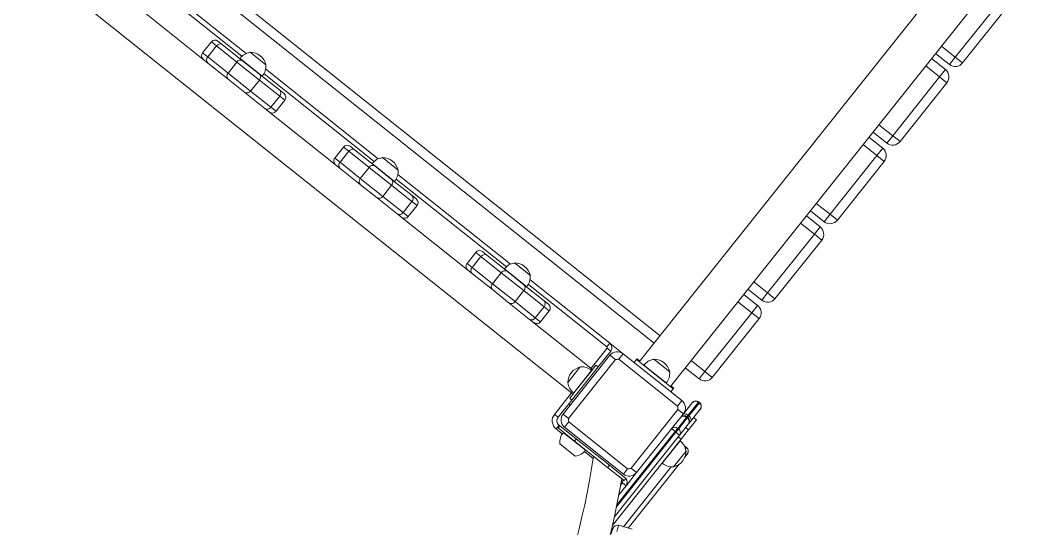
# Model space of a CAD drawing. Header units: millimetres. Extents: x -229914 to 856942, y -268655 to 87212.
# Drawn here: x -136329 to -135259, y 18181 to 18723 of the extents above; entities that cross this region are included whole.
import ezdxf

# ---------------------------------------------------------------- set-up
doc = ezdxf.new("R2010")
doc.units = ezdxf.units.MM

# ---------------------------------------------------------------- blocks, each defined once
blk = doc.blocks.new('Т912NEW')
at = {"color": 7, "linetype": 'Continuous', "lineweight": 15}
for p, q in [((4781.9, -1000.8), (4781.9, 530.2)), ((4739.6, 518.2), (4739.6, -1000.8)), ((4800.7, -537.3), (4800.7, -457.3)), ((4810.7, -457.3), (4810.7, -537.3)), ((4810.7, -537.3), (4800.7, -537.3)), ((4800.7, -547.3), (4800.7, -537.3)), ((4800.7, -547.3), (4781.9, -547.3)), ((4781.9, -554.3), (4800.7, -554.3)), ((4800.7, -564.3), (4800.7, -554.3)), ((4800.7, -564.3), (4810.7, -564.3)), ((4800.7, -644.3), (4800.7, -564.3)), ((4810.7, -564.3), (4810.7, -644.3)), ((4810.7, -644.3), (4800.7, -644.3)), ((4800.7, -654.3), (4800.7, -644.3)), ((4800.7, -654.3), (4781.9, -654.3)), ((4781.9, -661.3), (4800.7, -661.3)), ((4800.7, -671.3), (4800.7, -661.3)), ((4800.7, -671.3), (4810.7, -671.3)), ((4800.7, -751.3), (4800.7, -671.3)), ((4810.7, -671.3), (4810.7, -751.3)), ((4810.7, -751.3), (4800.7, -751.3)), ((4800.7, -761.3), (4800.7, -751.3)), ((4800.7, -761.3), (4781.9, -761.3)), ((4781.9, -768.3), (4800.7, -768.3)), ((4800.7, -778.3), (4800.7, -768.3)), ((4800.7, -778.3), (4810.7, -778.3)), ((4800.7, -858.3), (4800.7, -778.3)), ((4810.7, -778.3), (4810.7, -858.3)), ((4810.7, -858.3), (4800.7, -858.3)), ((4800.7, -868.3), (4800.7, -858.3)), ((4800.7, -868.3), (4781.9, -868.3)), ((4781.9, -875.3), (4800.7, -875.3)), ((4800.7, -885.3), (4800.7, -875.3)), ((4800.7, -885.3), (4810.7, -885.3)), ((4800.7, -965.3), (4800.7, -885.3)), ((4810.7, -885.3), (4810.7, -965.3)), ((4810.7, -965.3), (4800.7, -965.3)), ((4800.7, -975.3), (4800.7, -965.3)), ((4739.6, -975.3), (3881.9, -975.3)), ((4800.7, -975.3), (4781.9, -975.3)), ((4750, -988.8), (4750, -989.1)), ((4771.5, -988.8), (4750, -988.8)), ((4771.5, -989.1), (4771.5, -988.8)), ((4816.7, -994.7), (4815.7, -994.7)), ((4815.7, -995), (4815.7, -1012.8)), ((4816.7, -995), (4815.7, -995)), ((4816.7, -1012.8), (4816.7, -995)), ((4054.1, -1004.8), (4207.4, -1004.8)), ((4210, -1001.1), (4210, -1001.3)), ((4210, -1001.1), (4231.5, -1001.1)), ((4231.5, -1001.3), (4231.5, -1001.1)), ((4234.1, -1004.8), (4387.4, -1004.8)), ((4390, -1001.1), (4390, -1001.3)), ((4390, -1001.1), (4411.5, -1001.1)), ((4411.5, -1001.3), (4411.5, -1001.1)), ((4414.1, -1004.8), (4567.4, -1004.8)), ((4570, -1001.1), (4570, -1001.3)), ((4570, -1001.1), (4591.5, -1001.1)), ((4591.5, -1001.3), (4591.5, -1001.1)), ((4594.1, -1004.8), (4702.7, -1004.8)), ((4702.7, -1004.8), (4702.7, -1009.8)), ((4720.7, -1004.8), (4702.7, -1004.8)), ((4720.7, -1004.8), (4720.7, -1012.2)), ((4720.7, -1004.8), (4800.7, -1004.8)), ((4735.7, -1000.8), (4735.7, -999.8)), ((4735.7, -999.8), (4739.6, -999.8)), ((4735.7, -1004.8), (4735.7, -1000.8)), ((4735.7, -1000.8), (4785.7, -1000.8)), ((4745.6, -1000.6), (4745.6, -1000.8)), ((4775.9, -1000.6), (4745.6, -1000.6)), ((4775.9, -1000.8), (4775.9, -1000.6)), ((4781.9, -999.8), (4785.7, -999.8)), ((4785.7, -999.8), (4785.7, -1000.8)), ((4785.7, -1004.8), (4785.7, -1000.8)), ((4800.7, -1012.2), (4800.7, -1004.8)), ((4810.7, -1000), (4810.7, -999.7)), ((4810.7, -1014.8), (4810.7, -1000)), ((4821.7, -999.7), (4821.7, -1000)), ((4821.7, -1000), (4821.7, -1016.4)), ((4175.7, -1013.1), (4181.6, -1013.1)), ((4181.6, -1013.1), (4209.3, -1013.1)), ((4205.6, -1012.9), (4205.6, -1013.1)), ((4235.9, -1012.9), (4205.6, -1012.9)), ((4209.3, -1013.1), (4232.2, -1013.1)), ((4232.2, -1013.1), (4259.9, -1013.1)), ((4235.9, -1013.1), (4235.9, -1012.9)), ((4259.9, -1013.1), (4265.7, -1013.1)), ((4355.7, -1013.1), (4361.6, -1013.1)), ((4361.6, -1013.1), (4389.3, -1013.1)), ((4385.6, -1012.9), (4385.6, -1013.1)), ((4415.9, -1012.9), (4385.6, -1012.9)), ((4389.3, -1013.1), (4412.2, -1013.1)), ((4412.2, -1013.1), (4439.9, -1013.1)), ((4415.9, -1013.1), (4415.9, -1012.9)), ((4439.9, -1013.1), (4445.7, -1013.1)), ((4535.7, -1013.1), (4541.6, -1013.1)), ((4541.6, -1013.1), (4569.3, -1013.1)), ((4565.6, -1012.9), (4565.6, -1013.1)), ((4595.9, -1012.9), (4565.6, -1012.9)), ((4569.3, -1013.1), (4592.2, -1013.1)), ((4592.2, -1013.1), (4619.9, -1013.1)), ((4595.9, -1013.1), (4595.9, -1012.9)), ((4619.9, -1013.1), (4625.7, -1013.1)), ((4703.7, -1010.8), (4708.7, -1010.8)), ((4708.7, -1010.8), (4708.7, -1032.3)), ((4718.1, -1014.8), (4710.7, -1014.8)), ((4710.7, -1094.8), (4710.7, -1014.8)), ((4718.1, -1014.8), (4718.1, -1094.8)), ((4800.7, -1012.2), (4720.7, -1012.2)), ((4803.4, -1094.8), (4803.4, -1014.8)), ((4810.7, -1014.8), (4803.4, -1014.8)), ((4810.7, -1014.8), (4810.7, -1094.8)), ((4815.7, -1012.8), (4815.7, -1014.8)), ((4816.7, -1012.8), (4815.7, -1012.8)), ((4815.7, -1015.7), (4815.7, -1014.8)), ((4815.7, -1014.8), (4816.7, -1014.8)), ((4815.7, -1015.7), (4815.7, -1030.8)), ((4816.7, -1015.7), (4815.7, -1015.7)), ((4816.7, -1014.8), (4816.7, -1012.8)), ((4816.7, -1015.7), (4816.7, -1014.8)), ((4816.7, -1030.8), (4816.7, -1015.7)), ((4825.7, -1011.3), (4821.7, -1011.3)), ((4821.7, -1016.4), (4821.7, -1019.8)), ((4825.7, -1024.8), (4825.7, -1011.3)), ((4170.7, -1018.1), (4170.7, -1033.1)), ((4177.8, -1018.1), (4170.7, -1018.1)), ((4205.4, -1018.1), (4177.8, -1018.1)), ((4177.8, -1018.1), (4177.8, -1033.1)), ((4236.1, -1018.1), (4205.4, -1018.1)), ((4205.4, -1018.1), (4205.4, -1033.1)), ((4236.1, -1018.1), (4236.1, -1033.1)), ((4263.7, -1018.1), (4236.1, -1018.1)), ((4263.7, -1018.1), (4263.7, -1033.1)), ((4270.7, -1018.1), (4263.7, -1018.1)), ((4270.7, -1018.1), (4270.7, -1033.1)), ((4357.8, -1018.1), (4350.7, -1018.1)), ((4350.7, -1018.1), (4350.7, -1033.1)), ((4385.4, -1018.1), (4357.8, -1018.1)), ((4357.8, -1018.1), (4357.8, -1033.1)), ((4416.1, -1018.1), (4385.4, -1018.1)), ((4385.4, -1018.1), (4385.4, -1033.1)), ((4416.1, -1018.1), (4416.1, -1033.1)), ((4443.7, -1018.1), (4416.1, -1018.1)), ((4443.7, -1018.1), (4443.7, -1033.1)), ((4450.7, -1018.1), (4443.7, -1018.1)), ((4450.7, -1018.1), (4450.7, -1033.1)), ((4530.7, -1018.1), (4530.7, -1033.1)), ((4537.8, -1018.1), (4530.7, -1018.1)), ((4565.4, -1018.1), (4537.8, -1018.1)), ((4537.8, -1018.1), (4537.8, -1033.1)), ((4596.1, -1018.1), (4565.4, -1018.1)), ((4565.4, -1018.1), (4565.4, -1033.1)), ((4596.1, -1018.1), (4596.1, -1033.1)), ((4623.7, -1018.1), (4596.1, -1018.1)), ((4623.7, -1018.1), (4623.7, -1033.1)), ((4630.7, -1018.1), (4623.7, -1018.1)), ((4630.7, -1018.1), (4630.7, -1033.1)), ((4821.7, -1019.8), (4821.7, -1035)), ((4821.7, -1024.8), (4825.7, -1024.8)), ((4825.7, -1024.8), (4825.7, -1037.6)), ((4182, -1038.1), (4079.5, -1038.1)), ((4170.7, -1033.1), (4177.8, -1033.1)), ((4177.8, -1033.1), (4205.4, -1033.1)), ((4209.3, -1038.1), (4182, -1038.1)), ((4205.4, -1033.1), (4236.1, -1033.1)), ((4232.2, -1038.1), (4209.3, -1038.1)), ((4259.5, -1038.1), (4232.2, -1038.1)), ((4236.1, -1033.1), (4263.7, -1033.1)), ((4362, -1038.1), (4259.5, -1038.1)), ((4263.7, -1033.1), (4270.7, -1033.1)), ((4350.7, -1033.1), (4357.8, -1033.1)), ((4357.8, -1033.1), (4385.4, -1033.1)), ((4389.3, -1038.1), (4362, -1038.1)), ((4385.4, -1033.1), (4416.1, -1033.1)), ((4412.2, -1038.1), (4389.3, -1038.1)), ((4439.5, -1038.1), (4412.2, -1038.1)), ((4416.1, -1033.1), (4443.7, -1033.1)), ((4542, -1038.1), (4439.5, -1038.1)), ((4443.7, -1033.1), (4450.7, -1033.1)), ((4530.7, -1033.1), (4537.8, -1033.1)), ((4537.8, -1033.1), (4565.4, -1033.1)), ((4569.3, -1038.1), (4542, -1038.1)), ((4565.4, -1033.1), (4596.1, -1033.1)), ((4592.2, -1038.1), (4569.3, -1038.1)), ((4619.5, -1038.1), (4592.2, -1038.1)), ((4596.1, -1033.1), (4623.7, -1033.1)), ((4705.7, -1038.1), (4619.5, -1038.1)), ((4623.7, -1033.1), (4630.7, -1033.1)), ((4708.7, -1032.3), (4705.7, -1032.3)), ((4705.7, -1032.3), (4705.7, -1038.1)), ((4705.7, -1039.7), (4705.7, -1038.1)), ((4708.7, -1032.3), (4708.7, -1077.3)), ((4810.7, -1035), (4815.7, -1035)), ((4815.7, -1035), (4815.7, -1030.8)), ((4815.7, -1030.8), (4816.7, -1030.8)), ((4816.7, -1035), (4815.7, -1035)), ((4816.7, -1035), (4816.7, -1030.8)), ((4816.7, -1035), (4821.7, -1035)), ((4821.7, -1035), (4821.7, -1146.9)), ((4821.7, -1037.6), (4825.7, -1037.6)), ((4825.7, -1037.6), (4825.7, -1155.2)), ((4694, -1044.1), (4693.7, -1044.1)), ((4693.7, -1044.1), (4693.7, -1065.6)), ((4705.5, -1039.6), (4705.5, -1070)), ((4705.7, -1039.7), (4705.5, -1039.7)), ((4705.7, -1039.7), (4705.7, -1070)), ((4825.9, -1039.7), (4825.7, -1039.7)), ((4825.9, -1070), (4825.9, -1039.6)), ((4835.7, -1040.8), (4832.7, -1040.8)), ((4837.7, -1044.1), (4837.5, -1044.1)), ((4837.7, -1065.6), (4837.7, -1044.1)), ((4840.7, -1045.8), (4840.7, -1050)), ((4693.7, -1065.6), (4694, -1065.6)), ((4705.5, -1070), (4705.7, -1070)), ((4705.7, -1071.6), (4705.7, -1070)), ((4825.7, -1070), (4825.9, -1070)), ((4837.5, -1065.6), (4837.7, -1065.6)), ((4840.7, -1059.7), (4840.7, -1146.6)), ((3915.7, -1071.6), (4705.7, -1071.6)), ((4705.7, -1071.6), (4705.7, -1077.3)), ((4708.7, -1077.3), (4705.7, -1077.3)), ((4708.7, -1077.3), (4708.7, -1100.8)), ((4708.7, -1082.8), (4710.7, -1082.8)), ((4703.7, -1100.8), (4708.7, -1100.8)), ((4710.7, -1094.8), (4718.1, -1094.8)), ((4720.7, -1097.5), (4800.7, -1097.5)), ((4720.7, -1097.5), (4720.7, -1104.8)), ((4800.7, -1104.8), (4800.7, -1097.5)), ((4803.4, -1094.8), (4810.7, -1094.8)), ((4810.7, -1094.8), (4810.7, -1112.8)), ((4714.7, -1111.8), (4714.7, -1106.8)), ((4714.7, -1106.8), (4715.7, -1106.8)), ((4715.7, -1106.8), (4715.7, -1109.8)), ((4738.2, -1106.8), (4715.7, -1106.8)), ((4738.2, -1109.8), (4715.7, -1109.8)), ((4800.7, -1104.8), (4720.7, -1104.8)), ((4723.1, -1109.8), (4723.1, -1110)), ((4723.1, -1110), (4753.4, -1110)), ((4738.2, -1109.8), (4738.2, -1106.8)), ((4783.2, -1106.8), (4738.2, -1106.8)), ((4783.2, -1109.8), (4738.2, -1109.8)), ((4753.4, -1110), (4753.4, -1109.8)), ((4783.2, -1109.8), (4783.2, -1106.8)), ((4805.7, -1106.8), (4783.2, -1106.8)), ((4805.7, -1109.8), (4783.2, -1109.8)), ((4805.7, -1109.8), (4805.7, -1106.8)), ((4805.7, -1112.8), (4810.7, -1112.8)), ((4810.7, -1112.8), (4810.7, -1125.2)), ((4727.7, -1121.8), (4748.7, -1121.8)), ((4844.7, -1145), (4830.8, -1150.6))]:
    blk.add_line(p, q, dxfattribs=at)
at = {"color": 8, "linetype": 'Continuous', "lineweight": 15}
for p, q in [((4781.9, -537.3), (4800.7, -537.3)), ((4800.7, -564.3), (4781.9, -564.3)), ((4781.9, -644.3), (4800.7, -644.3)), ((4800.7, -671.3), (4781.9, -671.3)), ((4781.9, -751.3), (4800.7, -751.3)), ((4800.7, -778.3), (4781.9, -778.3)), ((4781.9, -858.3), (4800.7, -858.3)), ((4800.7, -885.3), (4781.9, -885.3)), ((3881.9, -965.3), (4739.6, -965.3)), ((4781.9, -965.3), (4800.7, -965.3)), ((4815.7, -994.7), (4815.7, -995)), ((4816.7, -995), (4816.7, -994.7)), ((4205.7, -1009.8), (4055.8, -1009.8)), ((4385.7, -1009.8), (4235.8, -1009.8)), ((4565.7, -1009.8), (4415.8, -1009.8)), ((4702.7, -1009.8), (4595.8, -1009.8)), ((4703.7, -1038.1), (4703.7, -1010.8)), ((4815.7, -1035), (4815.7, -1134.9)), ((4816.7, -1136.8), (4816.7, -1035)), ((4835.7, -1042.6), (4835.7, -1040.8)), ((4835.7, -1148.6), (4835.7, -1067.1)), ((4703.7, -1100.8), (4703.7, -1071.6)), ((4723.1, -1111.8), (4714.7, -1111.8)), ((4765.1, -1111.8), (4753.4, -1111.8)), ((4804.7, -1111.8), (4803.6, -1111.8)), ((4804.7, -1111.8), (4804.7, -1109.8)), ((4805.7, -1115.8), (4805.7, -1112.8))]:
    blk.add_line(p, q, dxfattribs=at)
at = {"color": 7, "linetype": 'Continuous', "lineweight": 15, "flags": 128}
for points in [[(4815.7, -1012.8), (4814.8, -1012.9), (4813.8, -1013.1), (4813, -1013.4), (4812.2, -1013.9), (4811.6, -1014.4), (4811.1, -1015), (4810.8, -1015.7), (4810.7, -1016.4)], [(4821.7, -1016.4), (4821.7, -1015.7), (4821.4, -1015), (4820.9, -1014.4), (4820.3, -1013.9), (4819.5, -1013.4), (4818.7, -1013.1), (4817.7, -1012.9), (4816.7, -1012.8)], [(4830.8, -1150.6), (4830.8, -1150.7), (4830.9, -1151.1), (4831.2, -1151.6), (4831.5, -1152.3), (4831.8, -1153.2), (4832.3, -1154.4), (4832.8, -1155.7), (4833.4, -1157.1)], [(4830.2, -1162.6), (4829.7, -1161.3), (4829.3, -1160.3), (4828.9, -1159.3), (4828.6, -1158.5), (4828.3, -1157.9), (4828.2, -1157.5), (4828.1, -1157.2), (4828, -1157.2)]]:
    blk.add_lwpolyline(points, dxfattribs=at)
at = {"color": 7, "linetype": 'Continuous', "lineweight": 15}
for centre, radius, start, end in [((4800.7, -537.3), 10, 270, 0), ((4800.7, -564.3), 10, 360, 90), ((4800.7, -644.3), 10, 270, 0), ((4800.7, -671.3), 10, 360, 90), ((4800.7, -751.3), 10, 270, 0), ((4800.7, -778.3), 10, 360, 90), ((4800.7, -858.3), 10, 270, 0), ((4800.7, -885.3), 10, 360, 90), ((4800.7, -965.3), 10, 270, 0), ((4760.8, -999.8), 15.2, 134.9558, 183.0153), ((4760.7, -1002.6), 17.5, 52.1, 127.9), ((4760.7, -999.8), 15.2, 356.9847, 45.0442), ((4815.7, -999.7), 5, 90, 180), ((4815.7, -1000), 4.99, 89.8814, 179.8811), ((4816.7, -999.7), 5, 0, 90), ((4816.8, -1000), 4.99, 0.1192, 90.1186), ((4220.8, -1012.1), 15.2, 134.9558, 183.0153), ((4220.7, -1014.9), 17.5, 52.1, 127.9), ((4220.7, -1012.1), 15.2, 356.9847, 45.0442), ((4400.8, -1012.1), 15.2, 134.9558, 183.0153), ((4400.7, -1014.9), 17.5, 52.1, 127.9), ((4400.7, -1012.1), 15.2, 356.9847, 45.0442), ((4580.8, -1012.1), 15.2, 134.9558, 183.0153), ((4580.7, -1014.9), 17.5, 52.1, 127.9), ((4580.7, -1012.1), 15.2, 356.9847, 45.0442), ((4702.7, -1010.8), 6, 0, 90), ((4720.7, -1014.8), 10, 90, 180), ((4800.7, -1014.8), 10, 0, 90), ((4175.7, -1018.1), 5, 90, 180), ((4182.3, -1017.6), 4.53, 98.5518, 186.5409), ((4209.9, -1017.6), 4.53, 98.5518, 186.5409), ((4231.6, -1017.6), 4.53, 353.4592, 81.4483), ((4259.2, -1017.6), 4.53, 353.4592, 81.4483), ((4265.7, -1018.1), 5, 0, 90), ((4355.7, -1018.1), 5, 90, 180), ((4362.3, -1017.6), 4.53, 98.5517, 186.5408), ((4389.9, -1017.6), 4.53, 98.5517, 186.5408), ((4411.6, -1017.6), 4.53, 353.4592, 81.4482), ((4439.2, -1017.6), 4.53, 353.4592, 81.4483), ((4445.7, -1018.1), 5, 0, 90), ((4535.7, -1018.1), 5, 90, 180), ((4542.3, -1017.6), 4.53, 98.5518, 186.5409), ((4569.9, -1017.6), 4.53, 98.5518, 186.5409), ((4591.6, -1017.6), 4.53, 353.4595, 81.448), ((4619.2, -1017.6), 4.53, 353.4592, 81.4483), ((4625.7, -1018.1), 5, 0, 90), ((4702.7, -1010.8), 1, 0, 90), ((4755.7, -1049.8), 51.4, 132.8882, 137.1112), ((4765.8, -1049.8), 51.4, 42.8887, 47.1113), ((4815.7, -1019.8), 5, 90, 180), ((4815.3, -1020.3), 4.62, 85.0109, 173.9385), ((4816.7, -1019.8), 5, 0, 90), ((4817.2, -1020.3), 4.62, 6.0619, 94.9891), ((4175.7, -1033.1), 5, 180, 270), ((4182.3, -1033.6), 4.53, 173.4591, 261.4482), ((4209.9, -1033.6), 4.53, 173.4591, 261.4482), ((4231.6, -1033.6), 4.53, 278.5517, 6.5408), ((4259.2, -1033.6), 4.53, 278.5517, 6.5408), ((4265.7, -1033.1), 5, 270, 0), ((4355.7, -1033.1), 5, 180, 270), ((4362.3, -1033.6), 4.53, 173.4592, 261.4483), ((4389.9, -1033.6), 4.53, 173.4592, 261.4483), ((4411.6, -1033.6), 4.53, 278.5518, 6.5408), ((4439.2, -1033.6), 4.53, 278.5517, 6.5408), ((4445.7, -1033.1), 5, 270, 0), ((4535.7, -1033.1), 5, 180, 270), ((4542.3, -1033.6), 4.53, 173.4591, 261.4482), ((4569.9, -1033.6), 4.53, 173.4591, 261.4482), ((4591.6, -1033.6), 4.53, 278.552, 6.5405), ((4619.2, -1033.6), 4.53, 278.5517, 6.5408), ((4625.7, -1033.1), 5, 270, 0), ((4815.3, -1035.4), 4.62, 85.0108, 173.9389), ((4817.2, -1035.4), 4.62, 6.0615, 94.9891), ((4707.6, -1054.8), 17.5, 142.1, 217.9), ((4704.7, -1054.8), 15.2, 86.9847, 135.0442), ((4826.7, -1054.8), 15.2, 44.9558, 93.0153), ((4835.7, -1045.8), 5, 0, 90), ((4823.9, -1054.8), 17.5, 322.1, 37.9), ((4704.7, -1054.8), 15.2, 224.9558, 273.0153), ((4826.7, -1054.8), 15.2, 266.9847, 315.0442), ((4714.7, -1100.8), 11, 180, 270), ((4714.7, -1100.8), 6, 180, 270), ((4720.7, -1094.8), 10, 180, 270), ((4755.7, -1059.9), 51.4, 222.8884, 227.1122), ((4765.8, -1059.9), 51.4, 312.8883, 317.1117), ((4800.7, -1094.8), 10, 270, 0), ((4738.3, -1110.8), 15.2, 176.9847, 226.3264), ((4738.2, -1110.8), 15.2, 313.6736, 3.0153), ((4087.6, -1504.8), 783.2, 329.7111, 30.289), ((4087.6, -1504.8), 816.8, 331.072, 28.9285), ((4804.7, -1112.8), 1, 0, 90), ((4804.7, -1112.8), 6, 0, 80.4059), ((4832.7, -1155.3), 5, 112, 202)]:
    blk.add_arc(centre, radius, start, end, dxfattribs=at)

msp = doc.modelspace()

# ---------------------------------------------------------------- block references
at = {"rotation": 321.4676820499667}
msp.add_blockref('Т912NEW', (-138753.82306, 22094.20638), dxfattribs=at)

doc.saveas('drawing.dxf')
